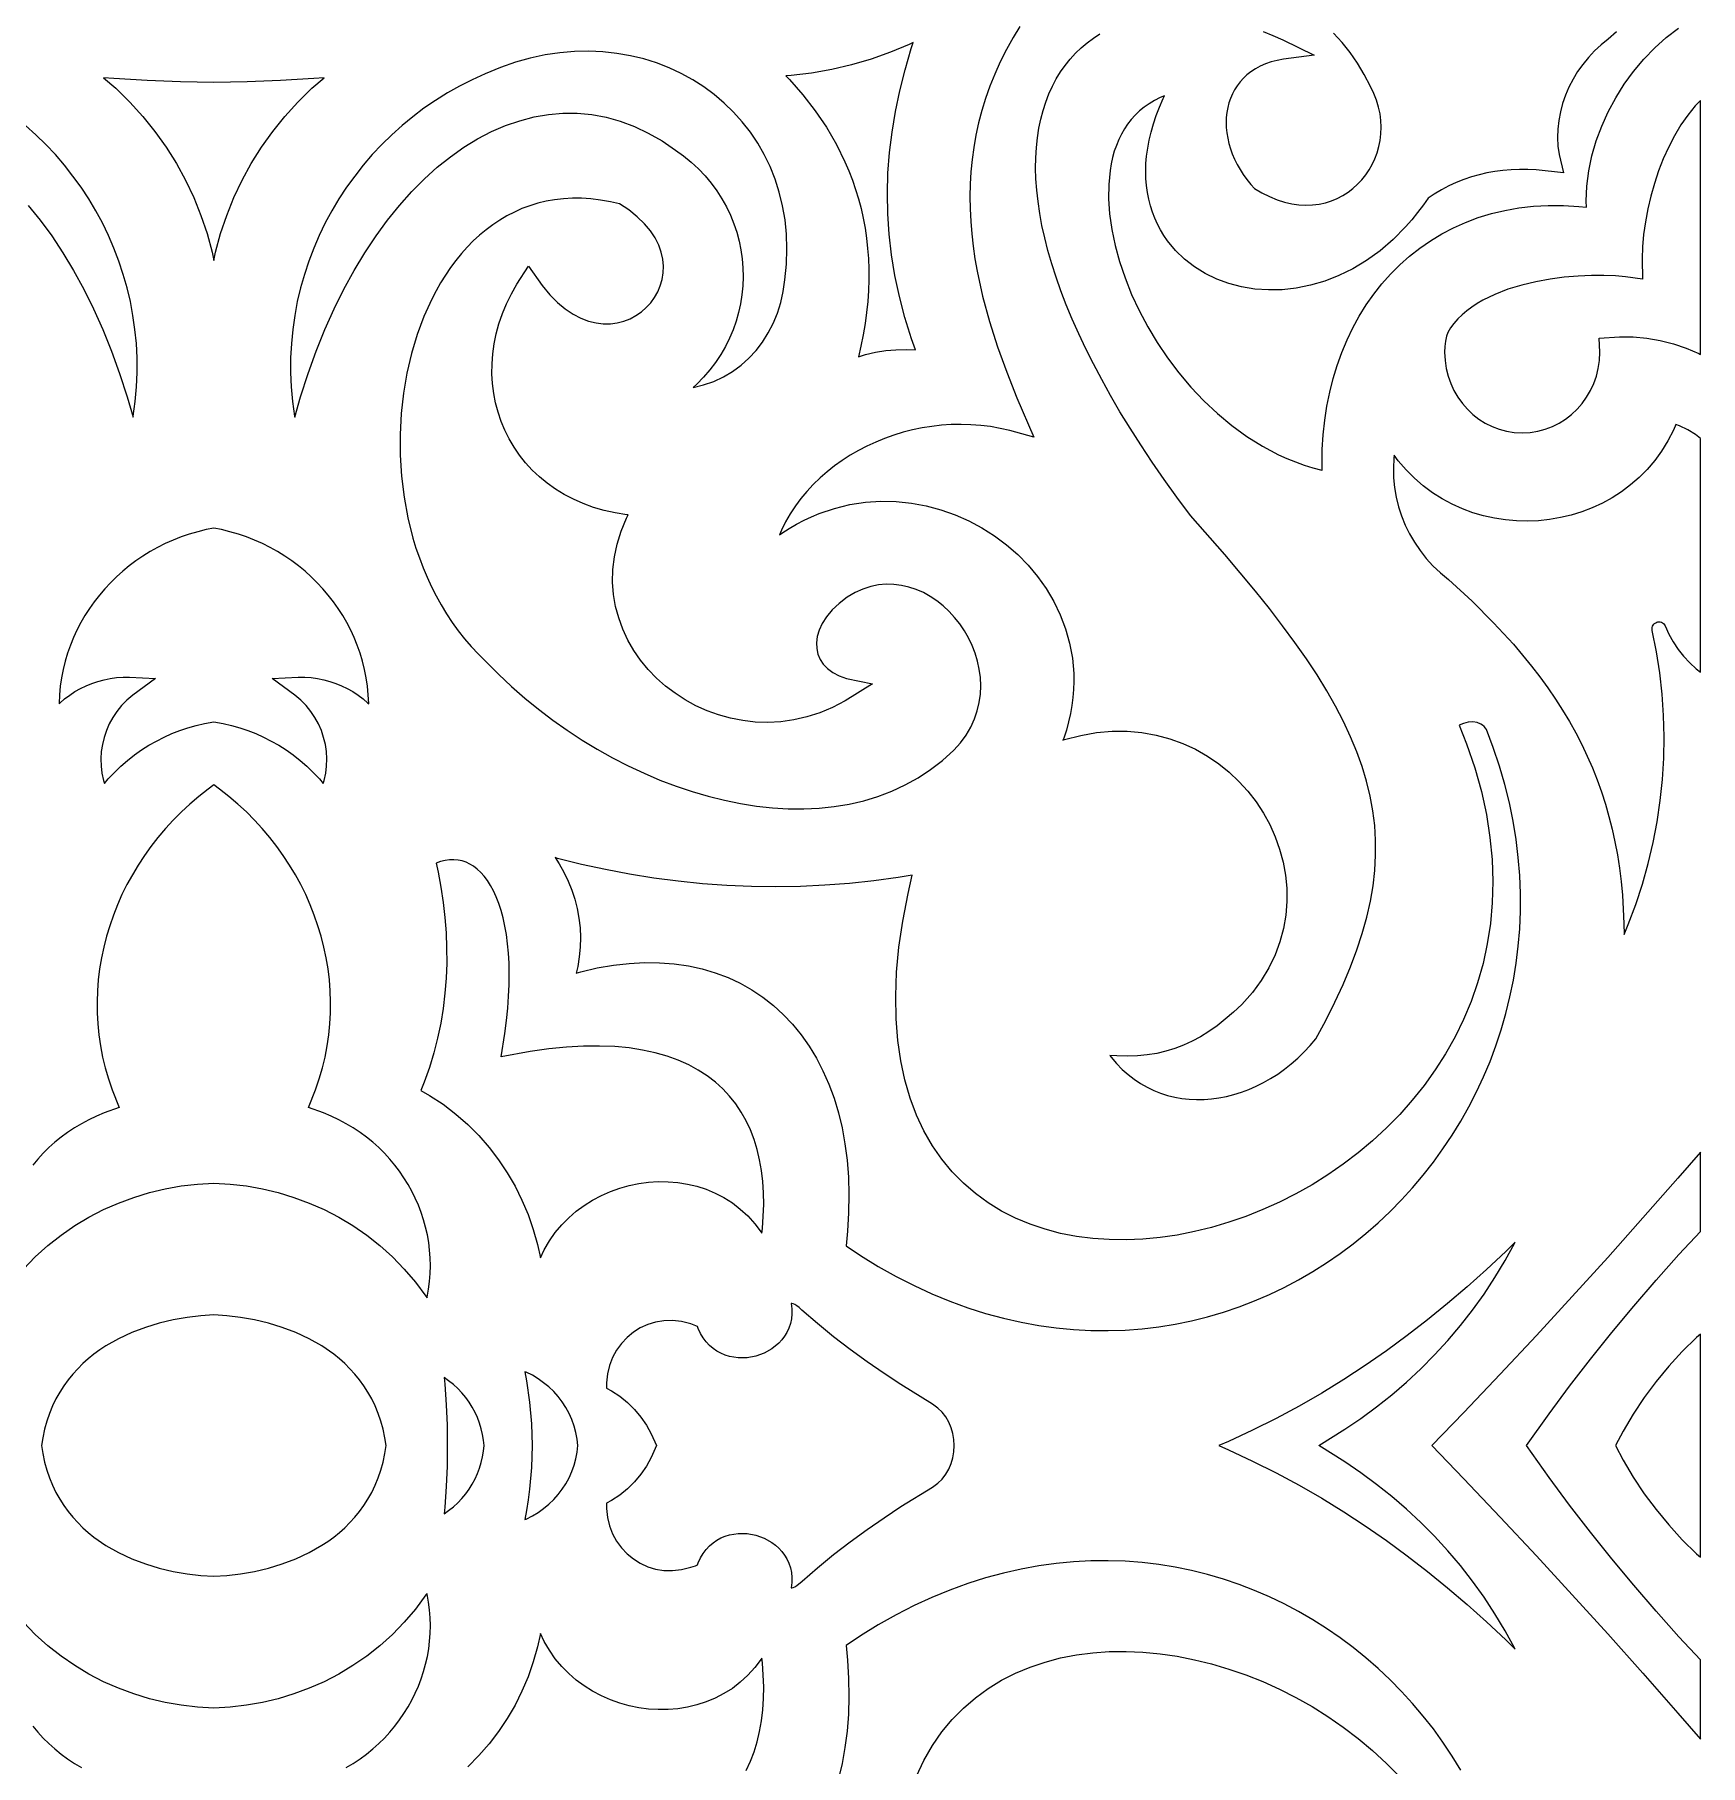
# Model space of a CAD drawing. Extents: x -375 to 375, y -1025 to 1025.
# Drawn here: x -207.8 to -135, y 19.9 to 95.6 of the extents above; entities that cross this region are included whole.
import ezdxf

# ---------------------------------------------------------------- set-up
doc = ezdxf.new("R2010")
doc.units = 0
doc.layers.add('LAYER_10', color=1, linetype='CONTINUOUS')

msp = doc.modelspace()

# ---------------------------------------------------------------- linework, layer by layer
at = {"layer": 'LAYER_10'}
for points in [[(-164.763, 95.972), (-165.055, 95.488), (-165.348, 94.954), (-165.614, 94.421), (-165.854, 93.888), (-166.068, 93.354), (-166.257, 92.82), (-166.421, 92.286), (-166.562, 91.751), (-166.679, 91.216), (-166.774, 90.68), (-166.848, 90.143), (-166.9, 89.605), (-166.931, 89.067), (-166.942, 88.527), (-166.934, 87.986), (-166.907, 87.445), (-166.862, 86.902), (-166.8, 86.357), (-166.72, 85.812), (-166.624, 85.267), (-166.384, 84.167), (-166.086, 83.065), (-165.735, 81.957), (-165.334, 80.844), (-164.89, 79.726), (-164.151, 78.007), (-165.189, 78.298), (-165.613, 78.394), (-166.039, 78.469), (-166.468, 78.522), (-166.898, 78.554), (-167.329, 78.566), (-167.758, 78.557), (-168.186, 78.528), (-168.612, 78.48), (-169.034, 78.412), (-169.452, 78.326), (-169.865, 78.22), (-170.271, 78.097), (-170.671, 77.956), (-171.062, 77.797), (-171.444, 77.621), (-171.816, 77.428), (-172.178, 77.218), (-172.527, 76.993), (-172.864, 76.752), (-173.188, 76.496), (-173.496, 76.225), (-173.79, 75.939), (-174.067, 75.639), (-174.328, 75.326), (-174.57, 74.999), (-174.794, 74.659), (-174.998, 74.307), (-175.181, 73.942), (-175.272, 73.732), (-175.16, 73.811), (-174.841, 74.017), (-174.518, 74.205), (-174.192, 74.377), (-173.862, 74.531), (-173.528, 74.67), (-172.861, 74.896), (-172.187, 75.06), (-171.51, 75.163), (-170.835, 75.207), (-170.165, 75.193), (-169.502, 75.125), (-168.851, 75.005), (-168.214, 74.835), (-167.593, 74.616), (-166.993, 74.351), (-166.416, 74.043), (-165.864, 73.693), (-165.342, 73.303), (-164.852, 72.875), (-164.397, 72.412), (-163.98, 71.915), (-163.605, 71.386), (-163.274, 70.828), (-162.991, 70.242), (-162.759, 69.63), (-162.582, 68.996), (-162.463, 68.344), (-162.426, 68.006), (-162.404, 67.667), (-162.399, 67.324), (-162.41, 66.977), (-162.438, 66.628), (-162.482, 66.275), (-162.545, 65.92), (-162.625, 65.562), (-162.724, 65.203), (-162.841, 64.841), (-162.872, 64.759), (-162.799, 64.784), (-162.094, 64.969), (-161.402, 65.09), (-160.724, 65.149), (-160.063, 65.148), (-159.421, 65.092), (-158.799, 64.982), (-158.2, 64.822), (-157.625, 64.614), (-157.076, 64.36), (-156.556, 64.065), (-156.064, 63.731), (-155.604, 63.361), (-155.177, 62.957), (-154.785, 62.523), (-154.428, 62.061), (-154.11, 61.574), (-153.831, 61.064), (-153.593, 60.536), (-153.399, 59.99), (-153.249, 59.431), (-153.145, 58.861), (-153.09, 58.282), (-153.084, 57.698), (-153.131, 57.112), (-153.231, 56.527), (-153.387, 55.945), (-153.599, 55.371), (-153.869, 54.807), (-154.2, 54.257), (-154.591, 53.723), (-155.045, 53.207), (-155.417, 52.863), (-155.777, 52.554), (-156.136, 52.273), (-156.496, 52.018), (-156.858, 51.791), (-157.224, 51.591), (-157.597, 51.418), (-157.978, 51.272), (-158.369, 51.153), (-158.77, 51.062), (-159.184, 50.996), (-159.611, 50.956), (-160.054, 50.942), (-160.515, 50.952), (-160.826, 50.974), (-160.764, 50.892), (-160.527, 50.617), (-160.279, 50.365), (-160.021, 50.137), (-159.753, 49.931), (-159.477, 49.747), (-159.193, 49.585), (-158.901, 49.445), (-158.602, 49.326), (-158.298, 49.228), (-157.987, 49.151), (-157.672, 49.095), (-157.353, 49.059), (-157.031, 49.043), (-156.706, 49.047), (-156.379, 49.072), (-156.051, 49.116), (-155.722, 49.18), (-155.395, 49.263), (-155.068, 49.365), (-154.744, 49.487), (-154.422, 49.628), (-154.105, 49.787), (-153.792, 49.965), (-153.484, 50.161), (-153.183, 50.375), (-152.889, 50.608), (-152.603, 50.858), (-152.326, 51.125), (-152.058, 51.41), (-151.817, 51.692), (-151.385, 52.494), (-150.981, 53.298), (-150.619, 54.08), (-150.299, 54.841), (-150.021, 55.584), (-149.783, 56.309), (-149.587, 57.017), (-149.43, 57.712), (-149.314, 58.394), (-149.237, 59.064), (-149.2, 59.726), (-149.202, 60.38), (-149.242, 61.029), (-149.321, 61.674), (-149.439, 62.317), (-149.595, 62.961), (-149.79, 63.606), (-150.023, 64.255), (-150.294, 64.909), (-150.605, 65.57), (-150.953, 66.239), (-151.34, 66.919), (-151.765, 67.609), (-152.229, 68.312), (-152.73, 69.03), (-153.27, 69.763), (-153.847, 70.513), (-154.461, 71.281), (-155.802, 72.882), (-157.301, 74.586), (-157.891, 75.381), (-158.446, 76.156), (-158.971, 76.918), (-159.468, 77.666), (-159.937, 78.401), (-160.379, 79.123), (-160.793, 79.831), (-161.18, 80.526), (-161.541, 81.208), (-161.876, 81.876), (-162.185, 82.53), (-162.469, 83.171), (-162.729, 83.797), (-162.964, 84.41), (-163.176, 85.01), (-163.363, 85.595), (-163.528, 86.166), (-163.67, 86.724), (-163.79, 87.267), (-163.888, 87.796), (-163.964, 88.311), (-164.02, 88.812), (-164.054, 89.298), (-164.068, 89.77), (-164.062, 90.228), (-164.037, 90.671), (-163.992, 91.099), (-163.928, 91.513), (-163.845, 91.911), (-163.744, 92.295), (-163.625, 92.663), (-163.488, 93.015), (-163.335, 93.352), (-163.164, 93.673), (-162.977, 93.978), (-162.775, 94.266), (-162.557, 94.538), (-162.324, 94.793), (-162.076, 95.03), (-161.815, 95.251), (-161.541, 95.453), (-161.255, 95.638)], [(-138.665, 95.728), (-139.029, 95.417), (-139.346, 95.164), (-139.632, 94.899), (-139.898, 94.614), (-140.144, 94.311), (-140.369, 93.993), (-140.57, 93.66), (-140.748, 93.315), (-140.9, 92.96), (-141.027, 92.598), (-141.125, 92.229), (-141.196, 91.857), (-141.237, 91.483), (-141.249, 91.108), (-141.229, 90.736), (-141.177, 90.368), (-140.99, 89.566), (-142.182, 89.694), (-142.55, 89.712), (-142.916, 89.714), (-143.277, 89.701), (-143.634, 89.671), (-143.986, 89.625), (-144.333, 89.563), (-144.675, 89.484), (-145.013, 89.388), (-145.347, 89.274), (-145.677, 89.143), (-146.002, 88.994), (-146.323, 88.826), (-146.639, 88.64), (-146.909, 88.462), (-147.115, 88.164), (-147.366, 87.828), (-147.624, 87.509), (-147.891, 87.205), (-148.437, 86.653), (-149.008, 86.163), (-149.596, 85.738), (-150.198, 85.375), (-150.811, 85.074), (-151.429, 84.833), (-152.05, 84.651), (-152.67, 84.526), (-153.284, 84.458), (-153.89, 84.445), (-154.483, 84.486), (-155.06, 84.58), (-155.616, 84.724), (-156.148, 84.919), (-156.652, 85.162), (-157.125, 85.454), (-157.561, 85.792), (-157.957, 86.175), (-158.306, 86.598), (-158.466, 86.831), (-158.611, 87.07), (-158.742, 87.32), (-158.86, 87.579), (-158.963, 87.848), (-159.052, 88.126), (-159.125, 88.413), (-159.182, 88.708), (-159.223, 89.012), (-159.247, 89.323), (-159.255, 89.643), (-159.244, 89.969), (-159.216, 90.303), (-159.169, 90.644), (-159.104, 90.991), (-159.02, 91.344), (-158.916, 91.704), (-158.793, 92.07), (-158.649, 92.442), (-158.485, 92.82), (-158.43, 92.932), (-158.621, 92.854), (-158.871, 92.729), (-159.105, 92.59), (-159.323, 92.438), (-159.525, 92.272), (-159.713, 92.094), (-159.885, 91.902), (-160.044, 91.699), (-160.188, 91.484), (-160.318, 91.256), (-160.435, 91.018), (-160.538, 90.768), (-160.628, 90.508), (-160.704, 90.237), (-160.766, 89.957), (-160.815, 89.671), (-160.874, 89.062), (-160.88, 88.428), (-160.835, 87.768), (-160.738, 87.087), (-160.592, 86.39), (-160.398, 85.683), (-160.157, 84.969), (-159.87, 84.254), (-159.539, 83.542), (-159.166, 82.839), (-158.751, 82.147), (-158.297, 81.473), (-157.806, 80.821), (-157.278, 80.195), (-156.716, 79.6), (-156.121, 79.04), (-155.494, 78.52), (-154.838, 78.044), (-154.151, 77.615), (-153.801, 77.422), (-153.443, 77.242), (-153.078, 77.075), (-152.708, 76.924), (-152.331, 76.787), (-151.949, 76.667), (-151.561, 76.563), (-151.537, 76.558), (-151.545, 76.818), (-151.534, 77.47), (-151.495, 78.113), (-151.428, 78.745), (-151.333, 79.365), (-151.21, 79.973), (-151.06, 80.568), (-150.884, 81.147), (-150.681, 81.712), (-150.452, 82.26), (-150.197, 82.79), (-149.917, 83.301), (-149.611, 83.793), (-149.281, 84.265), (-148.927, 84.714), (-148.549, 85.141), (-148.147, 85.544), (-147.722, 85.922), (-147.275, 86.274), (-146.805, 86.599), (-146.313, 86.896), (-145.801, 87.164), (-145.267, 87.401), (-144.713, 87.608), (-144.14, 87.782), (-143.547, 87.923), (-142.936, 88.03), (-142.306, 88.103), (-141.659, 88.139), (-140.994, 88.138), (-140.312, 88.1), (-139.983, 88.064), (-139.993, 88.335), (-139.969, 88.988), (-139.885, 89.649), (-139.747, 90.308), (-139.556, 90.963), (-139.315, 91.607), (-139.029, 92.238), (-138.699, 92.85), (-138.328, 93.44), (-137.92, 94.003), (-137.476, 94.534), (-137, 95.03), (-136.495, 95.485), (-135.962, 95.895)], [(-154.123, 95.747), (-153.691, 95.571), (-153.257, 95.378), (-151.894, 94.716), (-153.227, 94.542), (-153.51, 94.486), (-153.774, 94.414), (-154.02, 94.327), (-154.248, 94.226), (-154.458, 94.112), (-154.651, 93.986), (-154.826, 93.849), (-154.986, 93.701), (-155.129, 93.543), (-155.257, 93.376), (-155.37, 93.2), (-155.467, 93.015), (-155.55, 92.823), (-155.617, 92.624), (-155.67, 92.418), (-155.708, 92.206), (-155.73, 91.989), (-155.738, 91.768), (-155.731, 91.543), (-155.708, 91.315), (-155.671, 91.085), (-155.618, 90.853), (-155.551, 90.622), (-155.468, 90.391), (-155.37, 90.161), (-155.258, 89.934), (-155.13, 89.709), (-154.988, 89.489), (-154.831, 89.273), (-154.659, 89.064), (-154.496, 88.886), (-154.181, 88.697), (-153.843, 88.526), (-153.511, 88.39), (-153.185, 88.286), (-152.866, 88.213), (-152.554, 88.169), (-152.251, 88.154), (-151.957, 88.165), (-151.672, 88.201), (-151.397, 88.262), (-151.132, 88.345), (-150.879, 88.45), (-150.637, 88.576), (-150.408, 88.721), (-150.193, 88.885), (-149.992, 89.065), (-149.806, 89.262), (-149.636, 89.474), (-149.483, 89.699), (-149.348, 89.937), (-149.231, 90.186), (-149.134, 90.445), (-149.057, 90.712), (-149.002, 90.988), (-148.968, 91.27), (-148.958, 91.557), (-148.971, 91.849), (-149.008, 92.144), (-149.071, 92.441), (-149.161, 92.74), (-149.278, 93.039), (-149.427, 93.345), (-149.701, 93.873), (-149.999, 94.365), (-150.322, 94.829), (-150.668, 95.262), (-151.037, 95.667)], [(-208.118, 88.144), (-207.596, 87.498), (-207.091, 86.807), (-206.605, 86.073), (-206.137, 85.296), (-205.689, 84.478), (-205.262, 83.617), (-204.858, 82.717), (-204.477, 81.776), (-204.121, 80.795), (-203.791, 79.776), (-203.535, 78.884), (-203.528, 78.923), (-203.44, 79.565), (-203.383, 80.205), (-203.356, 80.84), (-203.358, 81.471), (-203.389, 82.097), (-203.449, 82.717), (-203.536, 83.33), (-203.65, 83.936), (-203.791, 84.534), (-203.958, 85.123), (-204.15, 85.702), (-204.367, 86.272), (-204.608, 86.83), (-204.873, 87.376), (-205.161, 87.909), (-205.472, 88.43), (-205.805, 88.936), (-206.159, 89.428), (-206.534, 89.903), (-206.929, 90.363), (-207.344, 90.805), (-207.777, 91.23), (-208.23, 91.636)], [(-208.327, 41.634), (-207.806, 42.17), (-207.257, 42.664), (-206.682, 43.118), (-206.084, 43.53), (-205.464, 43.901), (-204.825, 44.231), (-204.17, 44.52), (-203.5, 44.767), (-202.817, 44.974), (-202.125, 45.14), (-201.425, 45.265), (-200.719, 45.349), (-200, 45.392), (-199.281, 45.349), (-198.575, 45.265), (-197.875, 45.14), (-197.182, 44.974), (-196.5, 44.767), (-195.83, 44.52), (-195.175, 44.231), (-194.536, 43.901), (-193.916, 43.53), (-193.318, 43.118), (-192.743, 42.664), (-192.194, 42.17), (-191.673, 41.634), (-191.183, 41.058), (-190.726, 40.44), (-190.679, 40.368), (-190.671, 40.403), (-190.61, 40.748), (-190.566, 41.093), (-190.54, 41.437), (-190.531, 41.78), (-190.54, 42.122), (-190.565, 42.462), (-190.607, 42.798), (-190.665, 43.132), (-190.739, 43.462), (-190.829, 43.788), (-190.934, 44.109), (-191.055, 44.425), (-191.191, 44.735), (-191.341, 45.039), (-191.507, 45.336), (-191.686, 45.625), (-191.88, 45.907), (-192.087, 46.179), (-192.308, 46.443), (-192.542, 46.697), (-192.789, 46.941), (-193.049, 47.174), (-193.321, 47.396), (-193.606, 47.606), (-193.903, 47.804), (-194.212, 47.989), (-194.532, 48.16), (-194.864, 48.318), (-195.206, 48.461), (-195.864, 48.699), (-195.556, 49.475), (-195.393, 49.948), (-195.253, 50.425), (-195.137, 50.904), (-195.043, 51.386), (-194.973, 51.869), (-194.924, 52.353), (-194.898, 52.837), (-194.893, 53.32), (-194.91, 53.803), (-194.948, 54.285), (-195.007, 54.764), (-195.086, 55.24), (-195.186, 55.713), (-195.307, 56.182), (-195.447, 56.646), (-195.607, 57.105), (-195.786, 57.558), (-195.984, 58.004), (-196.201, 58.444), (-196.436, 58.875), (-196.69, 59.298), (-196.962, 59.712), (-197.251, 60.116), (-197.558, 60.509), (-197.881, 60.892), (-198.222, 61.263), (-198.579, 61.621), (-198.953, 61.967), (-199.342, 62.299), (-199.748, 62.617), (-200, 62.799), (-200.252, 62.617), (-200.657, 62.299), (-201.047, 61.967), (-201.421, 61.621), (-201.778, 61.263), (-202.118, 60.892), (-202.442, 60.509), (-202.749, 60.116), (-203.038, 59.712), (-203.31, 59.298), (-203.564, 58.875), (-203.799, 58.444), (-204.016, 58.004), (-204.214, 57.558), (-204.393, 57.105), (-204.553, 56.646), (-204.693, 56.182), (-204.813, 55.713), (-204.914, 55.24), (-204.993, 54.764), (-205.052, 54.285), (-205.09, 53.803), (-205.107, 53.32), (-205.102, 52.837), (-205.076, 52.353), (-205.027, 51.869), (-204.956, 51.386), (-204.863, 50.904), (-204.747, 50.425), (-204.607, 49.948), (-204.444, 49.475), (-204.135, 48.699), (-204.794, 48.461), (-205.136, 48.318), (-205.468, 48.16), (-205.788, 47.989), (-206.097, 47.804), (-206.394, 47.606), (-206.679, 47.396), (-206.951, 47.174), (-207.211, 46.941), (-207.458, 46.697), (-207.692, 46.443), (-207.913, 46.179)], [(-145.477, 19.721), (-145.855, 20.337), (-146.256, 20.937), (-146.678, 21.521), (-147.121, 22.087), (-147.585, 22.635), (-148.068, 23.165), (-148.57, 23.675), (-149.091, 24.166), (-149.63, 24.636), (-150.186, 25.085), (-150.758, 25.512), (-151.346, 25.917), (-151.95, 26.298), (-152.568, 26.657), (-153.2, 26.99), (-153.845, 27.299), (-154.504, 27.583), (-155.174, 27.84), (-155.856, 28.07), (-156.548, 28.273), (-157.251, 28.448), (-157.963, 28.594), (-158.685, 28.711), (-159.414, 28.798), (-160.152, 28.854), (-160.896, 28.879), (-161.648, 28.873), (-162.405, 28.834), (-163.167, 28.761), (-163.934, 28.655), (-164.705, 28.515), (-165.48, 28.339), (-166.257, 28.128), (-167.037, 27.881), (-167.819, 27.596), (-168.601, 27.273), (-169.384, 26.913), (-170.167, 26.513), (-170.949, 26.073), (-171.73, 25.593), (-172.359, 25.172), (-172.293, 24.534), (-172.244, 23.724), (-172.231, 22.935), (-172.254, 22.17), (-172.312, 21.428), (-172.404, 20.71), (-172.531, 20.018), (-172.691, 19.351)], [(-194.212, 19.831), (-193.903, 20.016), (-193.606, 20.214), (-193.321, 20.424), (-193.049, 20.646), (-192.789, 20.879), (-192.542, 21.123), (-192.308, 21.377), (-192.087, 21.641), (-191.88, 21.914), (-191.686, 22.195), (-191.507, 22.484), (-191.341, 22.781), (-191.191, 23.085), (-191.055, 23.395), (-190.934, 23.711), (-190.829, 24.032), (-190.739, 24.358), (-190.665, 24.688), (-190.607, 25.022), (-190.565, 25.359), (-190.54, 25.698), (-190.531, 26.04), (-190.54, 26.383), (-190.566, 26.727), (-190.61, 27.072), (-190.671, 27.417), (-190.679, 27.452), (-190.726, 27.38), (-191.183, 26.762), (-191.673, 26.186), (-192.194, 25.65), (-192.743, 25.156), (-193.318, 24.702), (-193.916, 24.29), (-194.536, 23.919), (-195.175, 23.589), (-195.83, 23.3), (-196.5, 23.053), (-197.182, 22.846), (-197.875, 22.68), (-198.575, 22.555), (-199.281, 22.471), (-200, 22.428), (-200.719, 22.471), (-201.425, 22.555), (-202.125, 22.68), (-202.817, 22.846), (-203.5, 23.053), (-204.17, 23.3), (-204.825, 23.589), (-205.464, 23.919), (-206.084, 24.29), (-206.682, 24.702), (-207.257, 25.156), (-207.806, 25.65), (-208.327, 26.186)], [(-176.723, 19.707), (-176.537, 20.106), (-176.377, 20.522), (-176.243, 20.957), (-176.135, 21.408), (-176.053, 21.874), (-175.996, 22.356), (-175.965, 22.851), (-175.958, 23.359), (-175.976, 23.879), (-176.017, 24.41), (-176.043, 24.621), (-176.07, 24.578), (-176.348, 24.205), (-176.652, 23.867), (-176.98, 23.565), (-177.328, 23.297), (-177.695, 23.065), (-178.077, 22.866), (-178.472, 22.702), (-178.879, 22.57), (-179.294, 22.472), (-179.715, 22.405), (-180.141, 22.37), (-180.568, 22.366), (-180.995, 22.393), (-181.42, 22.45), (-181.841, 22.536), (-182.255, 22.652), (-182.66, 22.797), (-183.055, 22.97), (-183.437, 23.172), (-183.803, 23.402), (-184.152, 23.659), (-184.482, 23.944), (-184.789, 24.256), (-185.072, 24.595), (-185.328, 24.96), (-185.554, 25.35), (-185.718, 25.699), (-185.847, 25.113), (-186.036, 24.452), (-186.263, 23.806), (-186.528, 23.177), (-186.832, 22.567), (-187.173, 21.978), (-187.55, 21.411), (-187.965, 20.869), (-188.415, 20.354), (-188.901, 19.867)], [(-169.276, 19.456), (-168.949, 20.149), (-168.578, 20.794), (-168.165, 21.39), (-167.713, 21.938), (-167.223, 22.438), (-166.699, 22.889), (-166.144, 23.294), (-165.559, 23.651), (-164.947, 23.962), (-164.311, 24.228), (-163.653, 24.449), (-162.976, 24.627), (-162.281, 24.761), (-161.571, 24.852), (-160.849, 24.902), (-160.116, 24.911), (-159.375, 24.88), (-158.628, 24.809), (-157.877, 24.699), (-157.124, 24.551), (-156.371, 24.366), (-155.62, 24.143), (-154.875, 23.884), (-154.136, 23.59), (-153.406, 23.26), (-152.687, 22.896), (-151.981, 22.498), (-151.291, 22.066), (-150.618, 21.602), (-149.966, 21.105), (-149.335, 20.577), (-148.729, 20.018), (-148.15, 19.427)], [(-207.913, 21.641), (-207.692, 21.377), (-207.458, 21.123), (-207.211, 20.879), (-206.951, 20.646), (-206.679, 20.424), (-206.394, 20.214), (-206.097, 20.016), (-205.788, 19.831)]]:
    msp.add_lwpolyline(points, dxfattribs=at)
for points in [[(-195.127, 87.376), (-195.392, 86.83), (-195.633, 86.272), (-195.85, 85.702), (-196.042, 85.123), (-196.209, 84.534), (-196.35, 83.936), (-196.464, 83.33), (-196.551, 82.717), (-196.611, 82.097), (-196.642, 81.471), (-196.644, 80.84), (-196.617, 80.205), (-196.56, 79.565), (-196.472, 78.923), (-196.465, 78.884), (-196.209, 79.776), (-195.879, 80.795), (-195.523, 81.776), (-195.142, 82.717), (-194.738, 83.617), (-194.311, 84.478), (-193.863, 85.296), (-193.395, 86.073), (-192.908, 86.807), (-192.404, 87.498), (-191.882, 88.144), (-191.345, 88.746), (-190.794, 89.301), (-190.229, 89.811), (-189.653, 90.273), (-189.065, 90.688), (-188.467, 91.053), (-187.86, 91.369), (-187.246, 91.635), (-186.626, 91.848), (-186, 92.01), (-185.372, 92.117), (-184.741, 92.171), (-184.109, 92.169), (-183.479, 92.111), (-182.852, 91.997), (-182.229, 91.825), (-181.613, 91.595), (-181.004, 91.308), (-180.404, 90.962), (-179.821, 90.562), (-179.465, 90.306), (-179.127, 90.029), (-178.812, 89.737), (-178.52, 89.43), (-178.252, 89.109), (-178.007, 88.776), (-177.786, 88.432), (-177.589, 88.078), (-177.414, 87.715), (-177.264, 87.344), (-177.137, 86.967), (-177.034, 86.584), (-176.954, 86.197), (-176.898, 85.806), (-176.865, 85.413), (-176.856, 85.02), (-176.871, 84.627), (-176.909, 84.234), (-176.971, 83.845), (-177.056, 83.459), (-177.165, 83.077), (-177.297, 82.701), (-177.453, 82.333), (-177.633, 81.972), (-177.835, 81.621), (-178.062, 81.279), (-178.311, 80.95), (-178.584, 80.633), (-178.88, 80.33), (-179.049, 80.178), (-178.587, 80.29), (-178.14, 80.448), (-177.717, 80.646), (-177.319, 80.883), (-176.948, 81.156), (-176.605, 81.462), (-176.292, 81.801), (-176.009, 82.169), (-175.758, 82.565), (-175.541, 82.986), (-175.359, 83.429), (-175.214, 83.893), (-175.107, 84.376), (-175.038, 84.882), (-174.967, 85.572), (-174.942, 86.239), (-174.963, 86.888), (-175.026, 87.519), (-175.13, 88.131), (-175.275, 88.722), (-175.458, 89.293), (-175.677, 89.841), (-175.932, 90.367), (-176.22, 90.869), (-176.541, 91.346), (-176.893, 91.798), (-177.274, 92.223), (-177.683, 92.62), (-178.119, 92.989), (-178.579, 93.329), (-179.063, 93.638), (-179.569, 93.915), (-180.096, 94.16), (-180.642, 94.371), (-181.205, 94.547), (-181.784, 94.688), (-182.378, 94.792), (-182.985, 94.858), (-183.603, 94.885), (-184.231, 94.872), (-184.868, 94.818), (-185.512, 94.722), (-186.162, 94.583), (-186.815, 94.4), (-187.472, 94.172), (-188.134, 93.895), (-188.701, 93.639), (-189.252, 93.36), (-189.788, 93.059), (-190.308, 92.735), (-190.813, 92.389), (-191.3, 92.022), (-191.77, 91.636), (-192.223, 91.23), (-192.656, 90.805), (-193.071, 90.363), (-193.466, 89.903), (-193.841, 89.428), (-194.195, 88.936), (-194.528, 88.43), (-194.838, 87.909)], [(-171.525, 82.978), (-171.608, 82.483), (-171.708, 81.982), (-171.813, 81.528), (-171.506, 81.62), (-171.067, 81.721), (-170.624, 81.792), (-170.177, 81.834), (-169.728, 81.846), (-169.319, 81.829), (-169.49, 82.31), (-169.781, 83.243), (-170.024, 84.165), (-170.22, 85.077), (-170.37, 85.981), (-170.474, 86.879), (-170.534, 87.773), (-170.55, 88.665), (-170.523, 89.556), (-170.454, 90.449), (-170.344, 91.345), (-170.194, 92.247), (-170.005, 93.156), (-169.777, 94.075), (-169.511, 95.005), (-169.429, 95.261), (-169.592, 95.182), (-170.416, 94.837), (-171.258, 94.539), (-172.115, 94.287), (-172.986, 94.084), (-173.868, 93.928), (-174.759, 93.822), (-174.983, 93.808), (-174.827, 93.648), (-174.24, 92.976), (-173.702, 92.279), (-173.216, 91.558), (-172.782, 90.813), (-172.404, 90.045), (-172.234, 89.648), (-172.079, 89.247), (-171.939, 88.84), (-171.814, 88.426), (-171.703, 88.007), (-171.608, 87.581), (-171.528, 87.148), (-171.463, 86.71), (-171.414, 86.265), (-171.381, 85.814), (-171.364, 85.357), (-171.363, 84.894), (-171.379, 84.424), (-171.411, 83.948), (-171.46, 83.466)], [(-195.182, 93.723), (-195.624, 93.688), (-197.079, 93.601), (-198.537, 93.543), (-200, 93.513), (-201.463, 93.543), (-202.921, 93.601), (-204.376, 93.688), (-204.818, 93.723), (-204.29, 93.264), (-203.679, 92.664), (-203.107, 92.034), (-202.575, 91.374), (-202.086, 90.687), (-201.639, 89.975), (-201.235, 89.24), (-200.876, 88.483), (-200.563, 87.707), (-200.297, 86.913), (-200.078, 86.104), (-200, 85.728), (-199.922, 86.104), (-199.703, 86.913), (-199.437, 87.707), (-199.124, 88.483), (-198.765, 89.24), (-198.361, 89.975), (-197.914, 90.687), (-197.425, 91.374), (-196.893, 92.034), (-196.321, 92.664), (-195.709, 93.264)], [(-141.575, 84.916), (-142.199, 84.802), (-142.815, 84.655), (-143.414, 84.473), (-143.984, 84.254), (-144.52, 83.994), (-144.765, 83.853), (-144.999, 83.699), (-145.219, 83.536), (-145.423, 83.363), (-145.611, 83.179), (-145.781, 82.986), (-145.932, 82.782), (-146.05, 82.591), (-146.1, 82.42), (-146.146, 82.203), (-146.175, 81.972), (-146.186, 81.73), (-146.168, 81.367), (-146.116, 81.016), (-146.033, 80.678), (-145.918, 80.354), (-145.775, 80.045), (-145.605, 79.754), (-145.409, 79.483), (-145.19, 79.232), (-144.949, 79.004), (-144.687, 78.802), (-144.407, 78.625), (-144.111, 78.477), (-143.8, 78.359), (-143.475, 78.272), (-143.138, 78.218), (-142.791, 78.2), (-142.444, 78.218), (-142.107, 78.272), (-141.783, 78.359), (-141.471, 78.477), (-141.175, 78.625), (-140.895, 78.802), (-140.634, 79.004), (-140.392, 79.232), (-140.173, 79.483), (-139.977, 79.754), (-139.807, 80.045), (-139.664, 80.354), (-139.55, 80.678), (-139.466, 81.016), (-139.414, 81.367), (-139.397, 81.728), (-139.428, 82.334), (-138.542, 82.4), (-137.941, 82.395), (-137.345, 82.341), (-136.757, 82.24), (-136.18, 82.092), (-135.618, 81.898), (-135.074, 81.66), (-135.002, 81.622), (-135.002, 92.727), (-135.223, 92.495), (-135.547, 92.094), (-135.85, 91.659), (-136.13, 91.192), (-136.388, 90.699), (-136.622, 90.183), (-136.831, 89.65), (-137.015, 89.103), (-137.173, 88.548), (-137.304, 87.989), (-137.408, 87.429), (-137.485, 86.875), (-137.533, 86.331), (-137.552, 85.8), (-137.535, 84.917), (-138.272, 85.023), (-138.717, 85.061), (-139.218, 85.081), (-139.766, 85.078), (-140.348, 85.052), (-140.955, 84.998)], [(-186.991, 84.275), (-186.749, 84.7), (-186.24, 85.483), (-185.651, 84.641), (-185.315, 84.237), (-184.975, 83.896), (-184.633, 83.613), (-184.291, 83.387), (-183.952, 83.212), (-183.618, 83.087), (-183.29, 83.007), (-182.97, 82.969), (-182.66, 82.971), (-182.36, 83.011), (-182.073, 83.084), (-181.8, 83.19), (-181.544, 83.326), (-181.307, 83.489), (-181.09, 83.678), (-180.897, 83.889), (-180.73, 84.12), (-180.59, 84.368), (-180.479, 84.631), (-180.4, 84.907), (-180.355, 85.194), (-180.345, 85.488), (-180.372, 85.79), (-180.44, 86.097), (-180.55, 86.407), (-180.707, 86.72), (-180.913, 87.032), (-181.171, 87.343), (-181.485, 87.648), (-181.859, 87.946), (-182.261, 88.21), (-182.658, 88.302), (-183.089, 88.378), (-183.511, 88.428), (-183.922, 88.454), (-184.324, 88.456), (-184.716, 88.435), (-185.098, 88.391), (-185.47, 88.325), (-185.832, 88.237), (-186.185, 88.13), (-186.528, 88.002), (-186.861, 87.854), (-187.185, 87.688), (-187.499, 87.503), (-187.803, 87.3), (-188.097, 87.08), (-188.382, 86.843), (-188.656, 86.59), (-188.92, 86.321), (-189.174, 86.036), (-189.417, 85.738), (-189.65, 85.425), (-189.872, 85.099), (-190.084, 84.76), (-190.284, 84.409), (-190.471, 84.05), (-190.816, 83.29), (-191.113, 82.495), (-191.362, 81.667), (-191.562, 80.811), (-191.713, 79.933), (-191.813, 79.037), (-191.86, 78.129), (-191.856, 77.215), (-191.798, 76.299), (-191.685, 75.387), (-191.518, 74.484), (-191.294, 73.593), (-191.162, 73.158), (-191.015, 72.726), (-190.854, 72.3), (-190.678, 71.881), (-190.488, 71.47), (-190.283, 71.066), (-190.064, 70.671), (-189.83, 70.286), (-189.581, 69.91), (-189.317, 69.545), (-189.039, 69.191), (-188.745, 68.849), (-188.435, 68.519), (-188.104, 68.195), (-187.556, 67.642), (-186.991, 67.112), (-186.407, 66.601), (-185.803, 66.109), (-185.183, 65.639), (-184.547, 65.191), (-183.897, 64.765), (-183.235, 64.364), (-182.562, 63.987), (-181.879, 63.636), (-181.189, 63.312), (-180.493, 63.016), (-179.791, 62.748), (-179.087, 62.511), (-178.382, 62.303), (-177.676, 62.128), (-176.972, 61.984), (-176.272, 61.874), (-175.576, 61.799), (-174.886, 61.758), (-174.204, 61.754), (-173.532, 61.786), (-172.871, 61.856), (-172.221, 61.964), (-171.586, 62.112), (-170.966, 62.3), (-170.362, 62.529), (-169.776, 62.799), (-169.21, 63.113), (-168.663, 63.471), (-168.138, 63.873), (-167.641, 64.317), (-167.354, 64.644), (-167.109, 64.984), (-166.906, 65.332), (-166.744, 65.685), (-166.621, 66.044), (-166.535, 66.406), (-166.484, 66.77), (-166.467, 67.134), (-166.483, 67.497), (-166.53, 67.857), (-166.607, 68.212), (-166.712, 68.561), (-166.843, 68.9), (-167.001, 69.228), (-167.182, 69.543), (-167.385, 69.843), (-167.609, 70.126), (-167.852, 70.389), (-168.111, 70.631), (-168.387, 70.85), (-168.675, 71.043), (-168.976, 71.209), (-169.286, 71.347), (-169.605, 71.454), (-169.931, 71.529), (-170.262, 71.57), (-170.598, 71.577), (-170.937, 71.546), (-171.278, 71.477), (-171.621, 71.366), (-171.965, 71.213), (-172.305, 71.015), (-172.663, 70.74), (-172.966, 70.451), (-173.21, 70.158), (-173.398, 69.864), (-173.532, 69.573), (-173.615, 69.291), (-173.65, 69.019), (-173.639, 68.761), (-173.585, 68.518), (-173.489, 68.29), (-173.351, 68.079), (-173.169, 67.887), (-172.94, 67.717), (-172.664, 67.572), (-172.34, 67.459), (-171.197, 67.226), (-172.389, 66.475), (-172.947, 66.186), (-173.51, 65.952), (-174.077, 65.772), (-174.645, 65.643), (-175.211, 65.565), (-175.772, 65.535), (-176.327, 65.551), (-176.874, 65.612), (-177.408, 65.716), (-177.93, 65.86), (-178.435, 66.043), (-178.922, 66.263), (-179.389, 66.518), (-179.833, 66.807), (-180.252, 67.127), (-180.644, 67.476), (-181.007, 67.854), (-181.338, 68.258), (-181.635, 68.687), (-181.895, 69.138), (-182.116, 69.611), (-182.297, 70.102), (-182.433, 70.611), (-182.522, 71.135), (-182.563, 71.672), (-182.552, 72.219), (-182.488, 72.774), (-182.368, 73.336), (-182.191, 73.9), (-181.954, 74.466), (-181.879, 74.609), (-181.943, 74.615), (-182.451, 74.695), (-182.939, 74.804), (-183.407, 74.94), (-183.855, 75.102), (-184.281, 75.29), (-184.686, 75.503), (-185.068, 75.738), (-185.428, 75.996), (-185.765, 76.274), (-186.078, 76.572), (-186.367, 76.888), (-186.632, 77.221), (-186.871, 77.57), (-187.085, 77.933), (-187.273, 78.31), (-187.435, 78.699), (-187.571, 79.098), (-187.679, 79.507), (-187.76, 79.924), (-187.813, 80.349), (-187.838, 80.779), (-187.835, 81.213), (-187.803, 81.651), (-187.742, 82.09), (-187.652, 82.531), (-187.532, 82.971), (-187.382, 83.409), (-187.201, 83.844)], [(-135.002, 77.947), (-135.212, 78.122), (-135.55, 78.336), (-135.918, 78.507), (-136.073, 78.556), (-136.174, 78.318), (-136.42, 77.845), (-136.695, 77.401), (-136.998, 76.986), (-137.327, 76.601), (-137.68, 76.245), (-138.055, 75.92), (-138.449, 75.624), (-138.861, 75.359), (-139.288, 75.124), (-139.73, 74.92), (-140.183, 74.746), (-140.646, 74.602), (-141.117, 74.489), (-141.594, 74.407), (-142.075, 74.356), (-142.559, 74.336), (-143.044, 74.347), (-143.527, 74.39), (-144.007, 74.463), (-144.482, 74.569), (-144.95, 74.706), (-145.409, 74.876), (-145.857, 75.077), (-146.293, 75.311), (-146.714, 75.578), (-147.118, 75.877), (-147.504, 76.209), (-147.868, 76.575), (-148.21, 76.973), (-148.387, 77.214), (-148.403, 77.087), (-148.424, 76.656), (-148.414, 76.227), (-148.372, 75.802), (-148.301, 75.382), (-148.199, 74.968), (-148.068, 74.563), (-147.908, 74.167), (-147.72, 73.782), (-147.504, 73.41), (-147.261, 73.052), (-146.99, 72.709), (-146.694, 72.384), (-146.372, 72.077), (-146.009, 71.778), (-144.987, 70.834), (-144.045, 69.894), (-143.18, 68.952), (-142.774, 68.477), (-142.387, 68.001), (-142.019, 67.523), (-141.669, 67.041), (-141.337, 66.556), (-141.024, 66.067), (-140.728, 65.574), (-140.451, 65.076), (-140.191, 64.573), (-139.949, 64.064), (-139.724, 63.548), (-139.517, 63.027), (-139.327, 62.498), (-139.154, 61.963), (-138.998, 61.419), (-138.859, 60.868), (-138.737, 60.308), (-138.631, 59.739), (-138.542, 59.16), (-138.469, 58.572), (-138.412, 57.974), (-138.371, 57.366), (-138.345, 56.746), (-138.338, 56.262), (-138.153, 56.696), (-137.823, 57.577), (-137.531, 58.468), (-137.278, 59.369), (-137.064, 60.278), (-136.889, 61.194), (-136.754, 62.115), (-136.658, 63.042), (-136.602, 63.971), (-136.586, 64.903), (-136.61, 65.836), (-136.674, 66.768), (-136.778, 67.7), (-136.923, 68.628), (-137.11, 69.56), (-137.117, 69.625), (-137.112, 69.685), (-137.097, 69.739), (-137.073, 69.788), (-137.04, 69.83), (-137.001, 69.865), (-136.957, 69.894), (-136.909, 69.915), (-136.859, 69.927), (-136.807, 69.931), (-136.755, 69.927), (-136.704, 69.912), (-136.656, 69.888), (-136.612, 69.854), (-136.574, 69.809), (-136.542, 69.752), (-136.375, 69.389), (-136.187, 69.052), (-135.973, 68.73), (-135.733, 68.427), (-135.469, 68.142), (-135.183, 67.878), (-135.002, 67.736)], [(-199.225, 65.402), (-198.868, 65.3), (-198.515, 65.18), (-198.167, 65.044), (-197.825, 64.891), (-197.489, 64.722), (-197.161, 64.535), (-196.84, 64.331), (-196.529, 64.111), (-196.226, 63.874), (-195.934, 63.62), (-195.653, 63.348), (-195.383, 63.061), (-195.215, 62.862), (-195.173, 62.999), (-195.106, 63.312), (-195.069, 63.628), (-195.06, 63.944), (-195.078, 64.258), (-195.125, 64.57), (-195.199, 64.876), (-195.3, 65.176), (-195.427, 65.468), (-195.581, 65.749), (-195.761, 66.017), (-195.966, 66.272), (-196.196, 66.512), (-196.452, 66.733), (-197.454, 67.457), (-196.311, 67.518), (-196.028, 67.516), (-195.748, 67.495), (-195.471, 67.457), (-195.198, 67.401), (-194.931, 67.329), (-194.669, 67.241), (-194.414, 67.136), (-194.166, 67.016), (-193.926, 66.88), (-193.696, 66.729), (-193.475, 66.563), (-193.265, 66.383), (-193.23, 66.349), (-193.23, 66.367), (-193.249, 66.746), (-193.285, 67.12), (-193.34, 67.488), (-193.411, 67.852), (-193.5, 68.21), (-193.605, 68.561), (-193.727, 68.906), (-193.864, 69.244), (-194.016, 69.575), (-194.184, 69.897), (-194.366, 70.212), (-194.562, 70.518), (-194.772, 70.814), (-194.995, 71.102), (-195.231, 71.379), (-195.48, 71.646), (-195.741, 71.901), (-196.014, 72.146), (-196.298, 72.379), (-196.593, 72.6), (-196.898, 72.808), (-197.214, 73.003), (-197.539, 73.184), (-197.873, 73.352), (-198.216, 73.505), (-198.568, 73.644), (-198.928, 73.767), (-199.295, 73.875), (-199.669, 73.967), (-200, 74.032), (-200.331, 73.967), (-200.705, 73.875), (-201.072, 73.767), (-201.432, 73.644), (-201.784, 73.505), (-202.127, 73.352), (-202.461, 73.184), (-202.786, 73.003), (-203.102, 72.808), (-203.407, 72.6), (-203.702, 72.379), (-203.986, 72.146), (-204.259, 71.901), (-204.52, 71.646), (-204.768, 71.379), (-205.005, 71.102), (-205.228, 70.814), (-205.438, 70.518), (-205.634, 70.212), (-205.816, 69.897), (-205.984, 69.575), (-206.136, 69.244), (-206.273, 68.906), (-206.395, 68.561), (-206.5, 68.21), (-206.589, 67.852), (-206.66, 67.488), (-206.715, 67.12), (-206.751, 66.746), (-206.77, 66.367), (-206.77, 66.349), (-206.735, 66.383), (-206.525, 66.563), (-206.304, 66.729), (-206.074, 66.88), (-205.834, 67.016), (-205.586, 67.136), (-205.331, 67.241), (-205.069, 67.329), (-204.802, 67.401), (-204.529, 67.457), (-204.252, 67.495), (-203.972, 67.516), (-203.689, 67.518), (-202.546, 67.457), (-203.548, 66.733), (-203.803, 66.512), (-204.034, 66.272), (-204.239, 66.017), (-204.419, 65.749), (-204.573, 65.468), (-204.7, 65.176), (-204.801, 64.876), (-204.875, 64.57), (-204.922, 64.258), (-204.94, 63.944), (-204.931, 63.628), (-204.893, 63.312), (-204.827, 62.999), (-204.785, 62.862), (-204.617, 63.061), (-204.347, 63.348), (-204.066, 63.62), (-203.773, 63.874), (-203.471, 64.111), (-203.159, 64.331), (-202.839, 64.535), (-202.511, 64.722), (-202.175, 64.891), (-201.833, 65.044), (-201.485, 65.18), (-201.132, 65.3), (-200.774, 65.402), (-200.413, 65.488), (-200, 65.567), (-199.587, 65.488)], [(-144.183, 56.738), (-144.319, 55.851), (-144.506, 54.987), (-144.744, 54.148), (-145.029, 53.333), (-145.358, 52.545), (-145.73, 51.783), (-146.143, 51.048), (-146.593, 50.341), (-147.08, 49.663), (-147.599, 49.013), (-148.15, 48.393), (-148.729, 47.803), (-149.335, 47.243), (-149.966, 46.715), (-150.618, 46.218), (-151.291, 45.754), (-151.981, 45.322), (-152.687, 44.924), (-153.406, 44.56), (-154.136, 44.23), (-154.875, 43.936), (-155.62, 43.677), (-156.371, 43.455), (-157.124, 43.269), (-157.877, 43.121), (-158.628, 43.011), (-159.375, 42.941), (-160.116, 42.909), (-160.849, 42.918), (-161.571, 42.968), (-162.281, 43.059), (-162.976, 43.193), (-163.653, 43.371), (-164.311, 43.592), (-164.947, 43.858), (-165.559, 44.169), (-166.144, 44.526), (-166.699, 44.931), (-167.223, 45.382), (-167.713, 45.882), (-168.165, 46.43), (-168.578, 47.026), (-168.949, 47.671), (-169.276, 48.364), (-169.556, 49.107), (-169.788, 49.899), (-169.969, 50.74), (-170.097, 51.631), (-170.171, 52.572), (-170.187, 53.564), (-170.146, 54.607), (-170.043, 55.702), (-169.878, 56.85), (-169.648, 58.051), (-169.46, 58.849), (-170.072, 58.749), (-171.139, 58.606), (-172.208, 58.495), (-173.279, 58.415), (-174.351, 58.366), (-175.423, 58.349), (-176.495, 58.362), (-177.566, 58.407), (-178.635, 58.483), (-179.701, 58.59), (-180.764, 58.728), (-181.823, 58.897), (-182.877, 59.097), (-183.925, 59.327), (-184.968, 59.589), (-185.082, 59.621), (-184.906, 59.356), (-184.693, 58.983), (-184.507, 58.599), (-184.348, 58.205), (-184.216, 57.802), (-184.113, 57.393), (-184.037, 56.977), (-183.99, 56.557), (-183.972, 56.134), (-183.982, 55.709), (-184.022, 55.284), (-184.092, 54.861), (-184.159, 54.576), (-183.957, 54.634), (-183.234, 54.799), (-182.528, 54.921), (-181.837, 54.999), (-181.163, 55.034), (-180.507, 55.026), (-179.869, 54.977), (-179.25, 54.887), (-178.651, 54.756), (-178.074, 54.585), (-177.518, 54.375), (-176.985, 54.127), (-176.476, 53.841), (-175.991, 53.518), (-175.532, 53.159), (-175.1, 52.766), (-174.695, 52.338), (-174.319, 51.877), (-173.971, 51.384), (-173.653, 50.859), (-173.366, 50.305), (-173.109, 49.721), (-172.884, 49.109), (-172.691, 48.469), (-172.531, 47.802), (-172.404, 47.11), (-172.312, 46.392), (-172.254, 45.65), (-172.231, 44.885), (-172.244, 44.096), (-172.293, 43.286), (-172.359, 42.648), (-171.73, 42.227), (-170.949, 41.747), (-170.167, 41.307), (-169.384, 40.907), (-168.601, 40.547), (-167.819, 40.224), (-167.037, 39.94), (-166.257, 39.692), (-165.48, 39.481), (-164.705, 39.305), (-163.934, 39.165), (-163.167, 39.059), (-162.405, 38.986), (-161.648, 38.947), (-160.896, 38.941), (-160.152, 38.966), (-159.414, 39.022), (-158.685, 39.109), (-157.963, 39.226), (-157.251, 39.372), (-156.548, 39.547), (-155.856, 39.75), (-155.174, 39.98), (-154.504, 40.237), (-153.845, 40.521), (-153.2, 40.83), (-152.568, 41.164), (-151.95, 41.522), (-151.346, 41.903), (-150.758, 42.308), (-150.186, 42.735), (-149.63, 43.184), (-149.091, 43.654), (-148.57, 44.145), (-148.068, 44.655), (-147.585, 45.185), (-147.121, 45.733), (-146.678, 46.299), (-146.256, 46.883), (-145.855, 47.483), (-145.477, 48.099), (-145.121, 48.731), (-144.789, 49.377), (-144.481, 50.037), (-144.198, 50.711), (-143.941, 51.398), (-143.709, 52.097), (-143.504, 52.807), (-143.327, 53.529), (-143.177, 54.261), (-143.056, 55.002), (-142.964, 55.753), (-142.901, 56.512), (-142.87, 57.279), (-142.869, 58.053), (-142.9, 58.834), (-142.963, 59.621), (-143.059, 60.413), (-143.189, 61.211), (-143.353, 62.012), (-143.552, 62.817), (-143.787, 63.626), (-144.058, 64.436), (-144.355, 65.22), (-144.401, 65.287), (-144.462, 65.356), (-144.53, 65.413), (-144.595, 65.455), (-144.768, 65.525), (-144.953, 65.554), (-145.153, 65.544), (-145.359, 65.495), (-145.554, 65.412), (-145.225, 64.595), (-144.868, 63.546), (-144.579, 62.515), (-144.358, 61.502), (-144.201, 60.508), (-144.108, 59.534), (-144.075, 58.58), (-144.101, 57.648)], [(-187.442, 50.919), (-187.282, 51.932), (-187.208, 52.494), (-187.152, 53.036), (-187.113, 53.558), (-187.091, 54.06), (-187.085, 54.542), (-187.094, 55.002), (-187.118, 55.441), (-187.156, 55.859), (-187.208, 56.256), (-187.273, 56.63), (-187.35, 56.983), (-187.439, 57.312), (-187.539, 57.619), (-187.65, 57.904), (-187.77, 58.165), (-187.898, 58.402), (-188.035, 58.617), (-188.178, 58.807), (-188.327, 58.975), (-188.482, 59.12), (-188.642, 59.242), (-188.805, 59.342), (-188.973, 59.421), (-189.145, 59.479), (-189.322, 59.516), (-189.504, 59.533), (-189.691, 59.529), (-189.885, 59.503), (-190.085, 59.455), (-190.286, 59.385), (-190.198, 58.982), (-190.075, 58.324), (-189.976, 57.663), (-189.9, 57.001), (-189.848, 56.337), (-189.821, 55.674), (-189.819, 55.011), (-189.843, 54.349), (-189.894, 53.689), (-189.973, 53.032), (-190.079, 52.378), (-190.214, 51.728), (-190.379, 51.083), (-190.574, 50.443), (-190.799, 49.81), (-190.949, 49.445), (-190.569, 49.228), (-189.979, 48.836), (-189.423, 48.411), (-188.901, 47.953), (-188.415, 47.466), (-187.965, 46.951), (-187.55, 46.409), (-187.173, 45.842), (-186.832, 45.253), (-186.528, 44.643), (-186.263, 44.015), (-186.036, 43.368), (-185.847, 42.707), (-185.718, 42.121), (-185.554, 42.47), (-185.328, 42.86), (-185.072, 43.225), (-184.789, 43.564), (-184.482, 43.876), (-184.152, 44.161), (-183.803, 44.418), (-183.437, 44.648), (-183.055, 44.85), (-182.66, 45.023), (-182.255, 45.168), (-181.841, 45.284), (-181.42, 45.37), (-180.995, 45.427), (-180.568, 45.454), (-180.141, 45.45), (-179.715, 45.415), (-179.294, 45.349), (-178.879, 45.25), (-178.472, 45.118), (-178.077, 44.954), (-177.695, 44.755), (-177.328, 44.523), (-176.98, 44.255), (-176.652, 43.953), (-176.348, 43.615), (-176.07, 43.242), (-176.043, 43.199), (-176.017, 43.41), (-175.976, 43.941), (-175.958, 44.461), (-175.965, 44.969), (-175.996, 45.464), (-176.053, 45.946), (-176.135, 46.412), (-176.243, 46.863), (-176.377, 47.298), (-176.537, 47.714), (-176.723, 48.113), (-176.937, 48.492), (-177.178, 48.852), (-177.447, 49.192), (-177.745, 49.51), (-178.072, 49.807), (-178.429, 50.082), (-178.818, 50.334), (-179.238, 50.561), (-179.691, 50.764), (-180.178, 50.94), (-180.699, 51.089), (-181.255, 51.209), (-181.846, 51.299), (-182.474, 51.358), (-183.138, 51.385), (-183.838, 51.378), (-184.577, 51.337), (-185.353, 51.26), (-186.168, 51.146)], [(-135.002, 24.539), (-135.938, 25.549), (-136.937, 26.668), (-137.916, 27.804), (-138.872, 28.957), (-139.808, 30.126), (-140.721, 31.311), (-141.612, 32.513), (-142.609, 33.91), (-141.612, 35.307), (-140.721, 36.509), (-139.808, 37.694), (-138.872, 38.863), (-137.916, 40.016), (-136.937, 41.152), (-135.938, 42.271), (-135.002, 43.281), (-135.002, 46.74), (-135.986, 45.602), (-137.511, 43.866), (-139.051, 42.141), (-140.604, 40.428), (-142.171, 38.726), (-143.752, 37.036), (-145.346, 35.358), (-146.744, 33.91), (-145.346, 32.462), (-143.752, 30.784), (-142.171, 29.094), (-140.604, 27.392), (-139.051, 25.679), (-137.511, 23.954), (-135.986, 22.218), (-135.002, 21.08)], [(-143.1, 25.016), (-143.114, 25.046), (-143.535, 25.814), (-143.985, 26.559), (-144.462, 27.283), (-144.966, 27.984), (-145.496, 28.662), (-146.051, 29.316), (-146.629, 29.946), (-147.231, 30.552), (-147.854, 31.133), (-148.498, 31.688), (-149.161, 32.217), (-149.844, 32.72), (-150.543, 33.196), (-151.685, 33.91), (-150.543, 34.624), (-149.844, 35.1), (-149.161, 35.603), (-148.498, 36.132), (-147.854, 36.687), (-147.231, 37.268), (-146.629, 37.874), (-146.051, 38.504), (-145.496, 39.158), (-144.966, 39.836), (-144.462, 40.537), (-143.985, 41.261), (-143.535, 42.007), (-143.114, 42.774), (-143.1, 42.804), (-143.512, 42.401), (-144.348, 41.619), (-145.195, 40.86), (-146.056, 40.124), (-146.93, 39.411), (-147.821, 38.723), (-148.728, 38.058), (-149.652, 37.417), (-150.596, 36.801), (-151.56, 36.209), (-152.545, 35.642), (-153.552, 35.099), (-154.583, 34.582), (-155.638, 34.09), (-156.056, 33.91), (-155.638, 33.73), (-154.583, 33.238), (-153.552, 32.721), (-152.545, 32.178), (-151.56, 31.611), (-150.596, 31.019), (-149.652, 30.403), (-148.728, 29.762), (-147.821, 29.097), (-146.93, 28.409), (-146.056, 27.696), (-145.195, 26.96), (-144.348, 26.201), (-143.512, 25.419)], [(-181.085, 33.015), (-181.33, 32.658), (-181.607, 32.326), (-181.914, 32.023), (-182.251, 31.751), (-182.615, 31.512), (-182.828, 31.402), (-182.832, 31.16), (-182.788, 30.771), (-182.697, 30.401), (-182.563, 30.055), (-182.389, 29.734), (-182.178, 29.442), (-181.933, 29.181), (-181.658, 28.954), (-181.356, 28.765), (-181.03, 28.616), (-180.683, 28.511), (-180.319, 28.453), (-179.939, 28.444), (-179.547, 28.488), (-179.141, 28.59), (-178.941, 28.661), (-178.851, 28.7), (-178.821, 28.788), (-178.724, 29.001), (-178.609, 29.195), (-178.478, 29.37), (-178.332, 29.526), (-178.174, 29.661), (-178.006, 29.776), (-177.829, 29.872), (-177.645, 29.949), (-177.451, 30.008), (-177.072, 30.069), (-176.683, 30.064), (-176.301, 29.995), (-175.936, 29.865), (-175.603, 29.68), (-175.442, 29.561), (-175.296, 29.431), (-175.163, 29.286), (-175.044, 29.128), (-174.942, 28.956), (-174.857, 28.771), (-174.792, 28.574), (-174.748, 28.366), (-174.728, 28.149), (-174.733, 27.924), (-174.761, 27.697), (-174.731, 27.695), (-174.67, 27.705), (-174.593, 27.737), (-174.508, 27.789), (-174.279, 27.989), (-173.61, 28.572), (-172.903, 29.146), (-172.173, 29.705), (-171.431, 30.243), (-170.689, 30.757), (-169.956, 31.243), (-168.581, 32.101), (-168.348, 32.266), (-168.156, 32.45), (-167.995, 32.657), (-167.863, 32.884), (-167.76, 33.126), (-167.688, 33.381), (-167.646, 33.642), (-167.635, 33.91), (-167.646, 34.178), (-167.688, 34.439), (-167.76, 34.694), (-167.863, 34.936), (-167.995, 35.163), (-168.156, 35.37), (-168.348, 35.554), (-168.581, 35.719), (-169.956, 36.577), (-170.689, 37.063), (-171.431, 37.577), (-172.173, 38.115), (-172.903, 38.674), (-173.61, 39.248), (-174.284, 39.835), (-174.402, 39.948), (-174.502, 40.027), (-174.593, 40.083), (-174.67, 40.115), (-174.731, 40.125), (-174.761, 40.123), (-174.733, 39.897), (-174.728, 39.671), (-174.748, 39.454), (-174.792, 39.246), (-174.857, 39.049), (-174.942, 38.864), (-175.044, 38.692), (-175.163, 38.534), (-175.301, 38.384), (-175.597, 38.143), (-175.936, 37.955), (-176.301, 37.825), (-176.683, 37.756), (-177.072, 37.751), (-177.451, 37.812), (-177.645, 37.872), (-177.829, 37.948), (-178.006, 38.044), (-178.174, 38.159), (-178.332, 38.294), (-178.478, 38.45), (-178.609, 38.625), (-178.724, 38.819), (-178.821, 39.032), (-178.849, 39.114), (-179.145, 39.231), (-179.547, 39.332), (-179.939, 39.376), (-180.319, 39.367), (-180.683, 39.309), (-181.03, 39.204), (-181.356, 39.055), (-181.658, 38.866), (-181.933, 38.64), (-182.178, 38.379), (-182.389, 38.086), (-182.563, 37.765), (-182.697, 37.419), (-182.788, 37.049), (-182.832, 36.66), (-182.828, 36.418), (-182.615, 36.308), (-182.251, 36.069), (-181.914, 35.797), (-181.607, 35.494), (-181.33, 35.162), (-181.085, 34.805), (-180.875, 34.423), (-180.652, 33.91), (-180.875, 33.397)], [(-200, 39.623), (-200.57, 39.586), (-201.168, 39.514), (-201.776, 39.407), (-202.386, 39.263), (-202.992, 39.079), (-203.588, 38.853), (-204.165, 38.584), (-204.721, 38.268), (-204.984, 38.096), (-205.241, 37.909), (-205.489, 37.71), (-205.726, 37.499), (-205.953, 37.275), (-206.169, 37.038), (-206.372, 36.787), (-206.563, 36.523), (-206.74, 36.245), (-206.903, 35.953), (-207.051, 35.645), (-207.184, 35.323), (-207.3, 34.984), (-207.398, 34.629), (-207.479, 34.258), (-207.534, 33.91), (-207.479, 33.562), (-207.398, 33.191), (-207.3, 32.836), (-207.184, 32.497), (-207.051, 32.175), (-206.903, 31.867), (-206.74, 31.575), (-206.563, 31.297), (-206.372, 31.033), (-206.169, 30.782), (-205.953, 30.545), (-205.726, 30.321), (-205.489, 30.11), (-205.244, 29.913), (-204.718, 29.55), (-204.165, 29.236), (-203.588, 28.967), (-202.992, 28.741), (-202.386, 28.557), (-201.776, 28.413), (-201.168, 28.306), (-200.57, 28.234), (-200, 28.197), (-199.43, 28.234), (-198.832, 28.306), (-198.224, 28.413), (-197.614, 28.557), (-197.008, 28.741), (-196.412, 28.967), (-195.835, 29.236), (-195.279, 29.552), (-195.016, 29.725), (-194.759, 29.911), (-194.511, 30.11), (-194.274, 30.321), (-194.047, 30.545), (-193.831, 30.782), (-193.627, 31.033), (-193.437, 31.297), (-193.26, 31.575), (-193.097, 31.867), (-192.949, 32.175), (-192.816, 32.497), (-192.7, 32.836), (-192.602, 33.191), (-192.521, 33.562), (-192.466, 33.91), (-192.521, 34.258), (-192.602, 34.629), (-192.7, 34.984), (-192.816, 35.323), (-192.949, 35.645), (-193.097, 35.953), (-193.26, 36.245), (-193.437, 36.523), (-193.627, 36.787), (-193.831, 37.038), (-194.047, 37.275), (-194.274, 37.499), (-194.511, 37.71), (-194.756, 37.907), (-195.282, 38.27), (-195.835, 38.584), (-196.412, 38.853), (-197.008, 39.079), (-197.614, 39.263), (-198.224, 39.407), (-198.832, 39.514), (-199.43, 39.586)], [(-135.002, 33.91), (-135.002, 38.785), (-135.167, 38.639), (-135.792, 38.023), (-136.383, 37.379), (-136.939, 36.708), (-137.459, 36.01), (-137.941, 35.287), (-138.385, 34.54), (-138.716, 33.91), (-138.385, 33.28), (-137.941, 32.533), (-137.459, 31.81), (-136.939, 31.112), (-136.383, 30.441), (-135.792, 29.797), (-135.167, 29.181), (-135.002, 29.035)], [(-186.254, 31.539), (-186.33, 31.067), (-186.407, 30.675), (-186.339, 30.702), (-186.074, 30.834), (-185.82, 30.986), (-185.579, 31.156), (-185.352, 31.344), (-185.14, 31.548), (-184.944, 31.767), (-184.766, 32.001), (-184.605, 32.247), (-184.464, 32.505), (-184.343, 32.773), (-184.244, 33.051), (-184.166, 33.336), (-184.112, 33.629), (-184.084, 33.91), (-184.112, 34.191), (-184.166, 34.484), (-184.244, 34.769), (-184.343, 35.047), (-184.464, 35.315), (-184.605, 35.573), (-184.766, 35.819), (-184.944, 36.053), (-185.14, 36.272), (-185.352, 36.476), (-185.579, 36.664), (-185.82, 36.835), (-186.074, 36.986), (-186.339, 37.118), (-186.407, 37.145), (-186.329, 36.751), (-186.194, 35.808), (-186.115, 34.862), (-186.081, 33.91), (-186.115, 32.958), (-186.194, 32.014)], [(-188.307, 33.169), (-188.249, 33.418), (-188.208, 33.671), (-188.186, 33.91), (-188.208, 34.149), (-188.249, 34.402), (-188.307, 34.651), (-188.381, 34.895), (-188.472, 35.134), (-188.578, 35.366), (-188.7, 35.591), (-188.837, 35.809), (-188.989, 36.017), (-189.155, 36.217), (-189.334, 36.406), (-189.528, 36.584), (-189.734, 36.751), (-189.935, 36.892), (-189.902, 36.599), (-189.835, 35.702), (-189.801, 34.804), (-189.8, 33.91), (-189.801, 33.016), (-189.835, 32.118), (-189.902, 31.221), (-189.935, 30.928), (-189.734, 31.069), (-189.528, 31.236), (-189.334, 31.414), (-189.155, 31.603), (-188.989, 31.803), (-188.837, 32.011), (-188.7, 32.229), (-188.578, 32.454), (-188.472, 32.686), (-188.381, 32.925)]]:
    msp.add_lwpolyline(points, close=True, dxfattribs=at)

doc.saveas('drawing.dxf')
